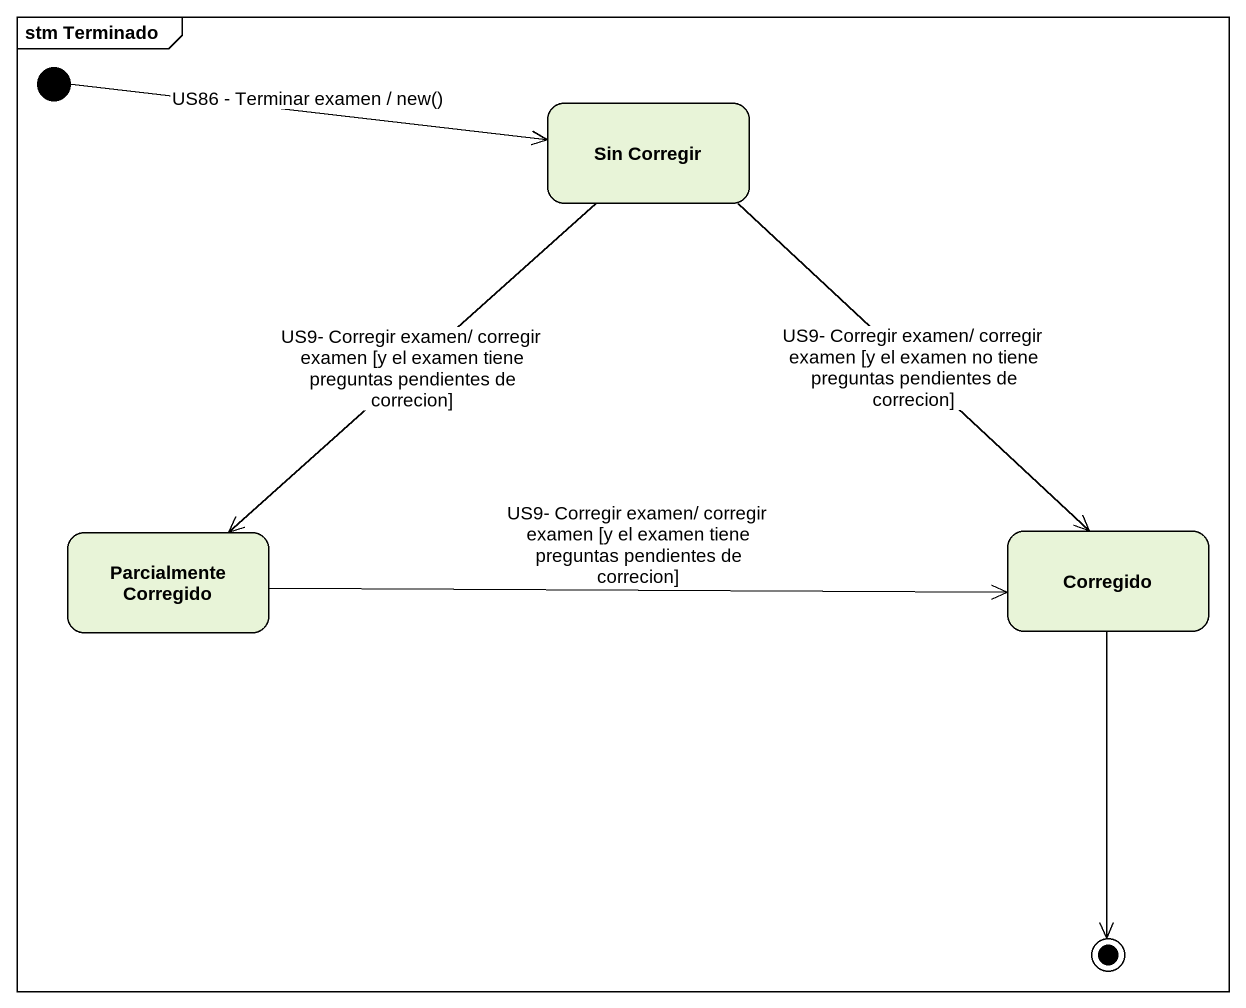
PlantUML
@startuml
mainframe stm Terminado
hide empty description
state "Sin Corregir" as Sin_Corregir
state "Parcialmente Corregido" as Parcialmente_Corregido
state Corregido
[*] -right-> Sin_Corregir : US86 - Terminar examen / new()
Sin_Corregir --> Parcialmente_Corregido : US9- Corregir examen/ corregir examen [y el examen tiene preguntas pendientes de correcion]
Sin_Corregir --> Corregido : US9- Corregir examen/ corregir examen [y el examen no tiene preguntas pendientes de correcion]
Parcialmente_Corregido -right-> Corregido : US9- Corregir examen/ corregir examen [y el examen tiene preguntas pendientes de correcion]
Corregido --> [*]
@enduml
